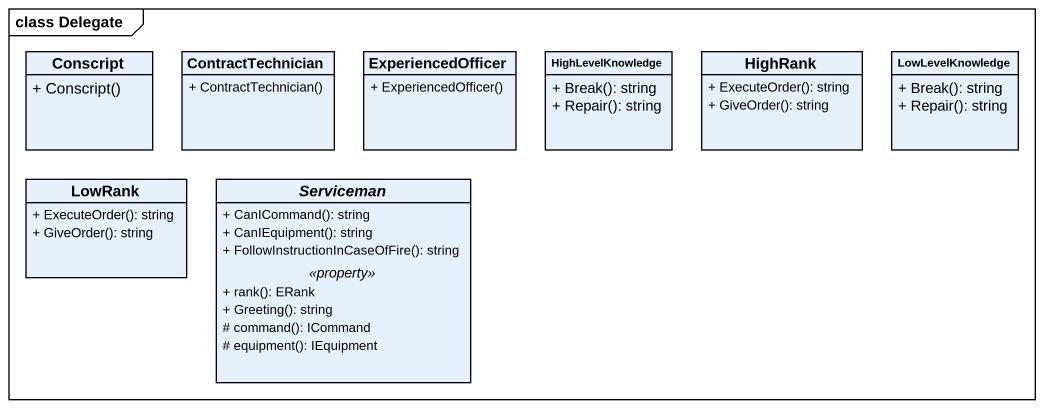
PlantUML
@startuml
mainframe class Delegate
hide circle
hide empty members
skinparam classAttributeIconSize 0
class Conscript {
  + Conscript()
}
class ContractTechnician {
  + ContractTechnician()
}
class ExperiencedOfficer {
  + ExperiencedOfficer()
}
class HighLevelKnowledge {
  + Break(): string
  + Repair(): string
}
class HighRank {
  + ExecuteOrder(): string
  + GiveOrder(): string
}
class LowLevelKnowledge {
  + Break(): string
  + Repair(): string
}
class LowRank {
  + ExecuteOrder(): string
  + GiveOrder(): string
}
abstract class Serviceman {
  + CanICommand(): string
  + CanIEquipment(): string
  + FollowInstructionInCaseOfFire(): string
  .. <<property>> ..
  + rank(): ERank
  + Greeting(): string
  # command(): ICommand
  # equipment(): IEquipment
}
@enduml
